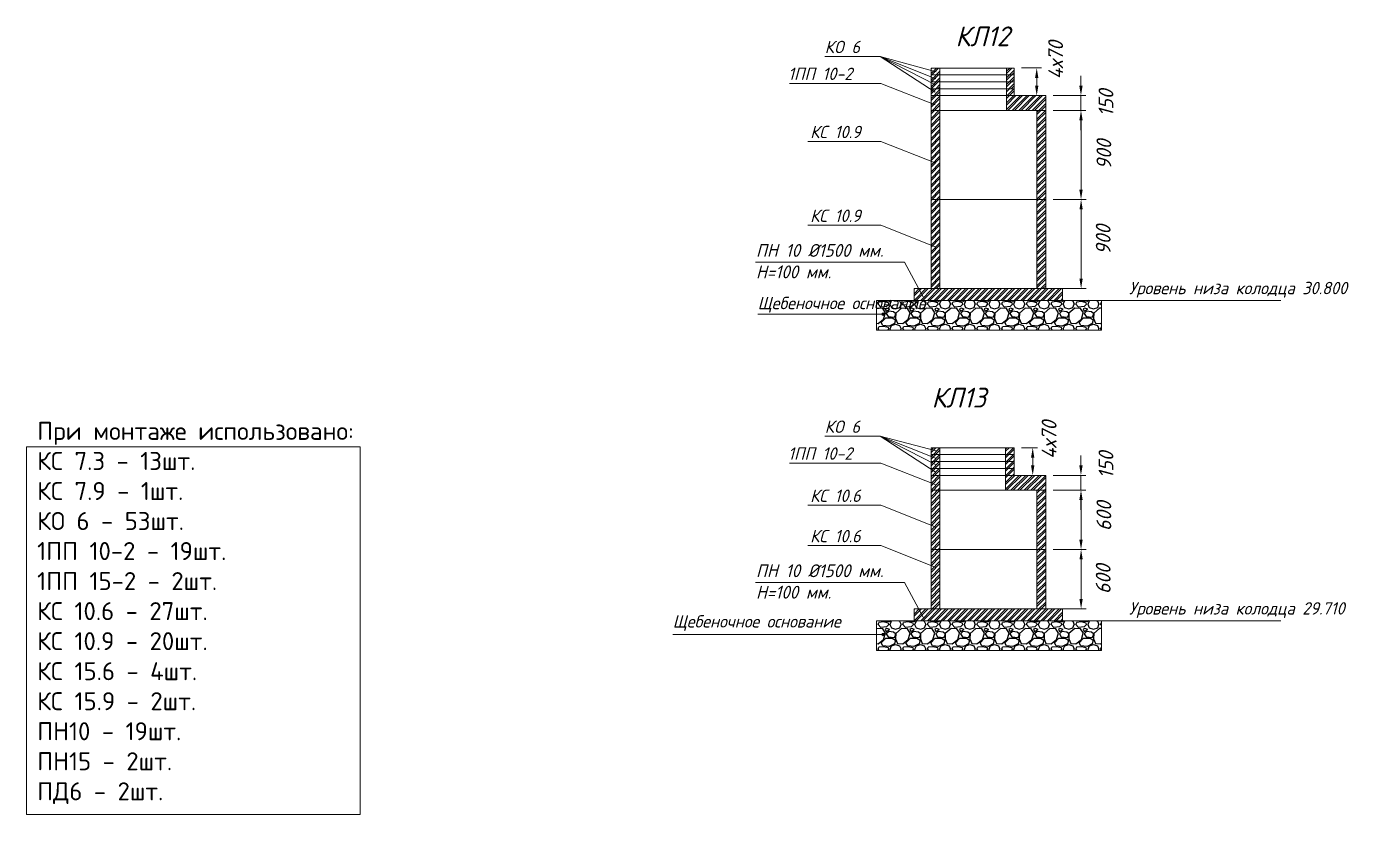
# Model space of a CAD drawing. Header units: millimetres. Extents: x 946 to 259010, y 548 to 42559.
# Drawn here: x 232283 to 259010, y 16690 to 32614 of the extents above; entities that cross this region are included whole.
import ezdxf

# ---------------------------------------------------------------- set-up
doc = ezdxf.new("R2010")
doc.units = ezdxf.units.MM
doc.layers.add('.', color=7, linetype='Continuous', lineweight=0, true_color=0xffffff)
for name, color, linetype, lineweight in [('Канализация К1', 14, 'Continuous', 40), ('норма', 7, 'Continuous', 50), ('Размеры КР', 23, 'Continuous', 13), ('Тонко', 7, 'Continuous', 15)]:
    doc.layers.add(name, color=color, linetype=linetype, lineweight=lineweight)
doc.styles.add('GOST-2.304_Type-B_italic', font='GOST Common Italic.ttf')
doc.styles.add('GOST_B_PRYAMOY', font='isocpeur.ttf')
doc.styles.add('ГОСТ', font='GOST Common Italic.ttf', dxfattribs={"height": 300})
doc.dimstyles.new('М 50', dxfattribs={"dimscale": 0, "dimtxt": 300, "dimasz": 200, "dimexe": 100, "dimexo": 150, "dimgap": 70, "dimtad": 1, "dimdec": 0, "dimlfac": 0.5, "dimdsep": 46, "dimtxsty": 'ГОСТ', "dimcen": 100, "dimdle": 150, "dimclrd": 256, "dimclre": 256, "dimclrt": 256, "dimazin": 3, "dimtfac": 1, "dimtdec": 0, "dimtmove": 1, "dimatfit": 3, "dimfxl": 100, "dimtolj": 1, "dimlwd": -1, "dimlwe": -1, "dimarcsym": 0})

# ---------------------------------------------------------------- blocks, each defined once
blk = doc.blocks.new('*D8')
at = {"layer": 'Defpoints', "color": 0, "transparency": 16777216}
for p in [(252890, 29116), (253603, 29116), (252890, 27316)]:
    blk.add_point(p, dxfattribs=at)
at = {"layer": 'Размеры КР', "transparency": 16777216}
for p, q in [((253040, 29116), (253703, 29116)), ((253603, 27516), (253603, 28916)), ((253040, 27316), (253703, 27316))]:
    blk.add_line(p, q, dxfattribs=at)
for points in [[(253570, 28916), (253636, 28916), (253603, 29116)], [(253570, 27516), (253636, 27516), (253603, 27316)]]:
    blk.add_solid(points, dxfattribs=at)
at = {"layer": 'Размеры КР', "lineweight": 13, "transparency": 16777216, "insert": (254050, 28302), "char_height": 300, "attachment_point": 5, "rotation": 90, "style": 'ГОСТ'}
blk.add_mtext('\\A1;900', dxfattribs=at)
blk = doc.blocks.new('*D9')
at = {"layer": 'Defpoints', "color": 0, "transparency": 16777216}
for p in [(252890, 30916), (253602, 30916), (252890, 29116)]:
    blk.add_point(p, dxfattribs=at)
at = {"layer": 'Размеры КР', "transparency": 16777216}
for p, q in [((253040, 30916), (253702, 30916)), ((253602, 29316), (253602, 30716)), ((253040, 29116), (253702, 29116))]:
    blk.add_line(p, q, dxfattribs=at)
for points in [[(253568, 30716), (253635, 30716), (253602, 30916)], [(253568, 29316), (253635, 29316), (253602, 29116)]]:
    blk.add_solid(points, dxfattribs=at)
at = {"layer": 'Размеры КР', "lineweight": 13, "transparency": 16777216, "insert": (254064, 30025), "char_height": 300, "attachment_point": 5, "rotation": 90, "style": 'ГОСТ'}
blk.add_mtext('\\A1;900', dxfattribs=at)
blk = doc.blocks.new('*D10')
at = {"layer": 'Defpoints', "color": 0, "transparency": 16777216}
for p in [(252890, 31216), (253600, 31216), (252890, 30916)]:
    blk.add_point(p, dxfattribs=at)
at = {"layer": 'Размеры КР', "transparency": 16777216}
for p, q in [((253600, 31416), (253600, 31616)), ((253040, 31216), (253700, 31216)), ((253600, 30916), (253600, 31216)), ((253040, 30916), (253700, 30916)), ((253600, 30716), (253600, 30516))]:
    blk.add_line(p, q, dxfattribs=at)
for points in [[(253567, 31416), (253634, 31416), (253600, 31216)], [(253567, 30716), (253634, 30716), (253600, 30916)]]:
    blk.add_solid(points, dxfattribs=at)
at = {"layer": 'Размеры КР', "lineweight": 13, "transparency": 16777216, "insert": (254106, 31066), "char_height": 300, "attachment_point": 5, "rotation": 90, "style": 'ГОСТ'}
blk.add_mtext('\\A1;150', dxfattribs=at)
blk = doc.blocks.new('*D11')
at = {"layer": 'Defpoints', "color": 0, "transparency": 16777216}
for p in [(252250, 31775), (252706, 31775), (252250, 31216)]:
    blk.add_point(p, dxfattribs=at)
at = {"layer": 'Размеры КР', "transparency": 16777216}
for p, q in [((252400, 31775), (252806, 31775)), ((252706, 31416), (252706, 31575)), ((252400, 31216), (252806, 31216))]:
    blk.add_line(p, q, dxfattribs=at)
for points in [[(252673, 31575), (252739, 31575), (252706, 31775)], [(252673, 31416), (252739, 31416), (252706, 31216)]]:
    blk.add_solid(points, dxfattribs=at)
at = {"layer": 'Размеры КР', "lineweight": 13, "transparency": 16777216, "insert": (253089, 31933), "char_height": 300, "attachment_point": 5, "rotation": 90, "style": 'ГОСТ'}
blk.add_mtext('\\A1;4х70', dxfattribs=at)
blk = doc.blocks.new('*D12')
at = {"layer": 'Defpoints', "color": 0, "transparency": 16777216}
for p in [(252890, 22044), (253603, 22044), (252890, 20844)]:
    blk.add_point(p, dxfattribs=at)
at = {"layer": 'Размеры КР', "transparency": 16777216}
for p, q in [((253040, 22044), (253703, 22044)), ((253603, 21044), (253603, 21844)), ((253040, 20844), (253703, 20844))]:
    blk.add_line(p, q, dxfattribs=at)
for points in [[(253570, 21844), (253636, 21844), (253603, 22044)], [(253570, 21044), (253636, 21044), (253603, 20844)]]:
    blk.add_solid(points, dxfattribs=at)
at = {"layer": 'Размеры КР', "lineweight": 13, "transparency": 16777216, "insert": (254050, 21444), "char_height": 300, "attachment_point": 5, "rotation": 90, "style": 'ГОСТ'}
blk.add_mtext('\\A1;600', dxfattribs=at)
blk = doc.blocks.new('*D13')
at = {"layer": 'Defpoints', "color": 0, "transparency": 16777216}
for p in [(252890, 23244), (253602, 23244), (252890, 22044)]:
    blk.add_point(p, dxfattribs=at)
at = {"layer": 'Размеры КР', "transparency": 16777216}
for p, q in [((253040, 23244), (253702, 23244)), ((253602, 22244), (253602, 23044)), ((253040, 22044), (253702, 22044))]:
    blk.add_line(p, q, dxfattribs=at)
for points in [[(253568, 23044), (253635, 23044), (253602, 23244)], [(253568, 22244), (253635, 22244), (253602, 22044)]]:
    blk.add_solid(points, dxfattribs=at)
at = {"layer": 'Размеры КР', "lineweight": 13, "transparency": 16777216, "insert": (254064, 22718), "char_height": 300, "attachment_point": 5, "rotation": 90, "style": 'ГОСТ'}
blk.add_mtext('\\A1;600', dxfattribs=at)
blk = doc.blocks.new('*D14')
at = {"layer": 'Defpoints', "color": 0, "transparency": 16777216}
for p in [(252890, 23544), (253600, 23544), (252890, 23244)]:
    blk.add_point(p, dxfattribs=at)
at = {"layer": 'Размеры КР', "transparency": 16777216}
for p, q in [((253600, 23744), (253600, 23944)), ((253040, 23544), (253700, 23544)), ((253600, 23244), (253600, 23544)), ((253040, 23244), (253700, 23244)), ((253600, 23044), (253600, 22844))]:
    blk.add_line(p, q, dxfattribs=at)
for points in [[(253567, 23744), (253634, 23744), (253600, 23544)], [(253567, 23044), (253634, 23044), (253600, 23244)]]:
    blk.add_solid(points, dxfattribs=at)
at = {"layer": 'Размеры КР', "lineweight": 13, "transparency": 16777216, "insert": (254106, 23751), "char_height": 300, "attachment_point": 5, "rotation": 90, "style": 'ГОСТ'}
blk.add_mtext('\\A1;150', dxfattribs=at)
blk = doc.blocks.new('*D15')
at = {"layer": 'Defpoints', "color": 0, "transparency": 16777216}
for p in [(252250, 24102), (252625, 24102), (252250, 23544)]:
    blk.add_point(p, dxfattribs=at)
at = {"layer": 'Размеры КР', "transparency": 16777216}
for p, q in [((252400, 24102), (252725, 24102)), ((252625, 23744), (252625, 23902)), ((252400, 23544), (252725, 23544))]:
    blk.add_line(p, q, dxfattribs=at)
for points in [[(252591, 23902), (252658, 23902), (252625, 24102)], [(252591, 23744), (252658, 23744), (252625, 23544)]]:
    blk.add_solid(points, dxfattribs=at)
at = {"layer": 'Размеры КР', "lineweight": 13, "transparency": 16777216, "insert": (252957, 24260), "char_height": 300, "attachment_point": 5, "rotation": 90, "style": 'ГОСТ'}
blk.add_mtext('\\A1;4х70', dxfattribs=at)

msp = doc.modelspace()

# ---------------------------------------------------------------- hatches: boundary and pattern name
at = {"layer": '.', "linetype": 'Continuous', "lineweight": 15}
h = msp.add_hatch(dxfattribs=at)
h.set_pattern_fill('ANSI32', color=0, scale=10)
h.set_pattern_definition([(45, (-318844.86, -468914.8), (-67.351921, 67.351921), []), (45, (-318799.96, -468914.8), (-67.351921, 67.351921), [])])
h.paths.add_polyline_path([(250569.6, 31774.6), (250569.6, 31634.9), (250749.6, 31634.9), (250749.6, 31774.6)])
h.paths.add_polyline_path([(250749.6, 31495.3), (250749.6, 31634.9), (250569.6, 31634.9), (250569.6, 31495.3)])
h.paths.add_polyline_path([(250749.6, 31355.7), (250749.6, 31495.3), (250569.6, 31495.3), (250569.6, 31355.7)])
h.paths.add_polyline_path([(252249.6, 31355.7), (252249.6, 31495.3), (252093.1, 31495.3), (252093.1, 31355.7)])
h.paths.add_polyline_path([(252093.1, 31634.9), (252093.1, 31495.3), (252249.6, 31495.3), (252249.6, 31634.9)])
h.paths.add_polyline_path([(252249.6, 31634.9), (252249.6, 31774.6), (252093.1, 31774.6), (252093.1, 31634.9)])
h = msp.add_hatch(dxfattribs=at)
h.set_pattern_fill('ANSI32', color=0, scale=10)
h.set_pattern_definition([(45, (-193487.66, -468528.54), (-67.351921, 67.351921), []), (45, (-193442.76, -468528.54), (-67.351921, 67.351921), [])])
h.paths.add_polyline_path([(250569.6, 28516.1), (250569.6, 27316.1), (250749.6, 27316.1), (250749.6, 29116.1), (250569.6, 29116.1)])
h.paths.add_polyline_path([(250569.6, 29116.1), (250749.6, 29116.1), (250749.6, 30916.1), (250569.6, 30916.1)])
h.paths.add_polyline_path([(250569.6, 30916.1), (250749.6, 30916.1), (250749.6, 31216.1), (250569.6, 31216.1)])
h.paths.add_polyline_path([(250749.6, 31216.1), (250749.6, 31355.7), (250569.6, 31355.7), (250569.6, 31216.1)])
h.paths.add_polyline_path([(252249.6, 31216.1), (252249.6, 31355.7), (252093.1, 31355.7), (252093.1, 31216.1)])
h.paths.add_polyline_path([(252093.1, 30916.1), (252889.6, 30916.1), (252889.6, 31216.1), (252093.1, 31216.1)])
h.paths.add_polyline_path([(252709.6, 29116.1), (252889.6, 29116.1), (252889.6, 30916.1), (252709.6, 30916.1)])
h.paths.add_polyline_path([(252709.6, 27316.1), (252889.6, 27316.1), (252889.6, 28516.1), (252889.6, 29116.1), (252709.6, 29116.1)])
h = msp.add_hatch(dxfattribs=at)
h.set_pattern_fill('ANSI32', color=256, scale=10)
h.set_pattern_definition([(45, (-154813.61, -466464.99), (-67.351921, 67.351921), []), (45, (-154768.71, -466464.99), (-67.351921, 67.351921), [])])
h.paths.add_polyline_path([(253229.6, 27316.1), (250229.6, 27316.1), (250229.6, 27076.1), (253229.6, 27076.1)])
h = msp.add_hatch(dxfattribs=at)
h.set_pattern_fill('ANSI32', color=0, scale=10)
h.set_pattern_definition([(45, (-336016.71, -474303.03), (-67.351921, 67.351921), []), (45, (-335971.81, -474303.03), (-67.351921, 67.351921), [])])
h.paths.add_polyline_path([(250569.6, 20843.5), (250749.6, 20843.5), (250749.6, 22043.5), (250569.6, 22043.5)])
h.paths.add_polyline_path([(250569.6, 22043.5), (250749.6, 22043.5), (250749.6, 23243.5), (250569.6, 23243.5)])
h.paths.add_polyline_path([(250749.6, 23543.5), (250569.6, 23543.5), (250569.6, 23243.5), (250749.6, 23243.5)])
h.paths.add_polyline_path([(250749.6, 23543.5), (250749.6, 23683.1), (250569.6, 23683.1), (250569.6, 23543.5)])
h.paths.add_polyline_path([(250749.6, 23822.8), (250569.6, 23822.8), (250569.6, 23683.1), (250749.6, 23683.1)])
h.paths.add_polyline_path([(250749.6, 23962.4), (250569.6, 23962.4), (250569.6, 23822.8), (250749.6, 23822.8)])
h.paths.add_polyline_path([(250749.6, 23962.4), (250749.6, 24102), (250569.6, 24102), (250569.6, 23962.4)])
h.paths.add_polyline_path([(252249.6, 23962.4), (252249.6, 24102), (252073.6, 24102), (252073.6, 23962.4)])
h.paths.add_polyline_path([(252249.6, 23822.8), (252249.6, 23962.4), (252073.6, 23962.4), (252073.6, 23822.8)])
h.paths.add_polyline_path([(252249.6, 23822.8), (252073.6, 23822.8), (252073.6, 23683.1), (252249.6, 23683.1)])
h.paths.add_polyline_path([(252073.6, 23683.1), (252073.6, 23543.5), (252249.6, 23543.5), (252249.6, 23683.1)])
h.paths.add_polyline_path([(252073.6, 23543.5), (252073.6, 23243.5), (252889.6, 23243.5), (252889.6, 23543.5)])
h.paths.add_polyline_path([(252889.6, 23243.5), (252709.6, 23243.5), (252709.6, 22043.5), (252889.6, 22043.5)])
h.paths.add_polyline_path([(252889.6, 22043.5), (252709.6, 22043.5), (252709.6, 20843.5), (252889.6, 20843.5)])
h = msp.add_hatch(dxfattribs=at)
h.set_pattern_fill('ANSI32', color=256, scale=10)
h.set_pattern_definition([(45, (-154813.61, -472937.56), (-67.351921, 67.351921), []), (45, (-154768.71, -472937.56), (-67.351921, 67.351921), [])])
h.paths.add_polyline_path([(253229.6, 20843.5), (250229.6, 20843.5), (250229.6, 20603.5), (253229.6, 20603.5)])
h = msp.add_hatch()
h.set_pattern_fill('GRAVEL', color=256, scale=500)
h.set_pattern_definition([(228.0127875, (-940789.855, -154998.596), (-4000, -4500), [67.268, -6659.54402]), (184.9697407, (-940834.855, -155048.596), (6000, 500), [115.434, -11427.96238]), (132.510447, (-940949.855, -155058.596), (5000, -5500), [81.394, -8058.0163]), (267.273689, (-941144.855, -155183.596), (500, 10000), [105.119, -10406.77902]), (292.8336542, (-941149.855, -155288.596), (-2500, 6000), [103.0775, -10204.68656]), (357.273689, (-941109.855, -155383.596), (-10000, 500), [105.119, -10406.77902]), (37.6942405, (-941004.855, -155388.596), (-6500, -5000), [139.0145, -13762.42427]), (72.2553284, (-940894.855, -155303.596), (3500, 11000), [131.244, -12993.16075]), (121.4295656, (-940854.855, -155178.596), (-4000, 6500), [105.475, -10442.03655]), (175.2363583, (-940909.855, -155088.596), (5500, -500), [120.416, -5900.38129]), (222.3974378, (-941029.855, -155078.596), (-6000, -5500), [155.724, -15416.6875]), (138.814075, (-940649.855, -155188.596), (-3500, 3000), [53.1505, -5261.9224]), (171.4692344, (-940689.855, -155153.596), (6500, -1000), [101.1185, -10010.7557]), (225, (-940789.86, -155138.6), (-6e-14, -500), [70.7105, -636.39628]), (203.1985905, (-940824.855, -155078.596), (2500, 1000), [38.079, -3769.80755]), (291.8014095, (-940859.855, -155093.6), (-500, 1500), [53.8515, -2638.7309]), (30.9637565, (-940839.855, -155143.6), (1500, 1000), [87.4645, -2828.01145]), (161.565051, (-940764.86, -155098.6), (1000, -500), [63.2455, -1517.89333]), (16.3895403, (-941149.855, -155093.596), (5000, 1500), [88.6, -8771.42257]), (70.346176, (-941064.855, -155068.596), (-2000, -5500), [74.3305, -7358.70387]), (293.1985905, (-940764.855, -154998.596), (-1000, 2500), [76.1575, -3731.72905]), (343.6104597, (-940734.855, -155068.596), (-5000, 1500), [88.6, -8771.42257]), (339.443955, (-941149.855, -155403.596), (-2500, 1000), [85.44, -4186.56187]), (294.7751406, (-941069.855, -155433.596), (-2500, 5500), [71.589, -7087.32153]), (66.8014095, (-940759.855, -155498.596), (1000, 2500), [76.1575, -3731.72905]), (17.3540246, (-940729.855, -155428.596), (-6500, -2000), [83.8155, -8297.7118]), (69.443955, (-941004.855, -155498.596), (-1000, -2500), [42.72, -4229.28187]), (101.3099325, (-940789.86, -155498.6), (-500, 2000), [25.495, -2524.01476]), (165.963757, (-940794.86, -155473.6), (1500, -500), [103.0775, -1958.47531]), (186.009006, (-940894.855, -155448.596), (5000, 500), [95.525, -9456.96159]), (303.690068, (-940839.86, -155188.6), (-500, 1000), [72.111, -1730.66464]), (353.1572266, (-940799.855, -155248.596), (8500, -1000), [125.897, -12463.78131]), (60.945396, (-940674.855, -155263.596), (-2000, -3500), [51.478, -5096.33707]), (90, (-940649.86, -155218.6), (-500, 500), [30, -470]), (120.256437, (-940904.855, -155433.596), (2000, -3500), [69.462, -6876.76]), (48.0127875, (-940939.855, -155373.596), (4000, 4500), [134.536, -6592.27602]), (0, (-940849.86, -155273.6), (500, 500), [130, -370]), (325.3048465, (-940719.855, -155273.596), (5000, -3500), [79.057, -7826.63715]), (254.054604, (-940654.855, -155318.596), (-500, -2000), [72.801, -3567.25394]), (207.6459754, (-940674.855, -155388.596), (-9500, -5000), [118.5325, -11734.7371]), (175.4260787, (-940779.855, -155443.596), (-6500, 500), [125.3995, -12414.5367])])
h.paths.add_polyline_path([(254015.3, 26476.1), (254015.3, 27076.1), (249470, 27076.1), (249470, 26476.1)])
h = msp.add_hatch()
h.set_pattern_fill('GRAVEL', color=256, scale=500)
h.set_pattern_definition([(228.0127875, (-940789.855, -161471.173), (-4000, -4500), [67.268, -6659.54402]), (184.9697407, (-940834.855, -161521.173), (6000, 500), [115.434, -11427.96238]), (132.510447, (-940949.855, -161531.173), (5000, -5500), [81.394, -8058.0163]), (267.273689, (-941144.855, -161656.173), (500, 10000), [105.119, -10406.77902]), (292.8336542, (-941149.855, -161761.173), (-2500, 6000), [103.0775, -10204.68656]), (357.273689, (-941109.855, -161856.173), (-10000, 500), [105.119, -10406.77902]), (37.6942405, (-941004.855, -161861.173), (-6500, -5000), [139.0145, -13762.42427]), (72.2553284, (-940894.855, -161776.173), (3500, 11000), [131.244, -12993.16075]), (121.4295656, (-940854.855, -161651.173), (-4000, 6500), [105.475, -10442.03655]), (175.2363583, (-940909.855, -161561.173), (5500, -500), [120.416, -5900.38129]), (222.3974378, (-941029.855, -161551.173), (-6000, -5500), [155.724, -15416.6875]), (138.814075, (-940649.855, -161661.173), (-3500, 3000), [53.1505, -5261.9224]), (171.4692344, (-940689.855, -161626.173), (6500, -1000), [101.1185, -10010.7557]), (225, (-940789.86, -161611.17), (-6e-14, -500), [70.7105, -636.39628]), (203.1985905, (-940824.855, -161551.17), (2500, 1000), [38.079, -3769.80755]), (291.8014095, (-940859.855, -161566.17), (-500, 1500), [53.8515, -2638.7309]), (30.9637565, (-940839.855, -161616.17), (1500, 1000), [87.4645, -2828.01145]), (161.565051, (-940764.86, -161571.17), (1000, -500), [63.2455, -1517.89333]), (16.3895403, (-941149.855, -161566.173), (5000, 1500), [88.6, -8771.42257]), (70.346176, (-941064.855, -161541.173), (-2000, -5500), [74.3305, -7358.70387]), (293.1985905, (-940764.855, -161471.17), (-1000, 2500), [76.1575, -3731.72905]), (343.6104597, (-940734.855, -161541.173), (-5000, 1500), [88.6, -8771.42257]), (339.443955, (-941149.855, -161876.17), (-2500, 1000), [85.44, -4186.56187]), (294.7751406, (-941069.855, -161906.173), (-2500, 5500), [71.589, -7087.32153]), (66.8014095, (-940759.855, -161971.17), (1000, 2500), [76.1575, -3731.72905]), (17.3540246, (-940729.855, -161901.173), (-6500, -2000), [83.8155, -8297.7118]), (69.443955, (-941004.855, -161971.17), (-1000, -2500), [42.72, -4229.28187]), (101.3099325, (-940789.86, -161971.17), (-500, 2000), [25.495, -2524.01476]), (165.963757, (-940794.86, -161946.17), (1500, -500), [103.0775, -1958.47531]), (186.009006, (-940894.855, -161921.173), (5000, 500), [95.525, -9456.96159]), (303.690068, (-940839.86, -161661.17), (-500, 1000), [72.111, -1730.66464]), (353.1572266, (-940799.855, -161721.173), (8500, -1000), [125.897, -12463.78131]), (60.945396, (-940674.855, -161736.173), (-2000, -3500), [51.478, -5096.33707]), (90, (-940649.86, -161691.17), (-500, 500), [30, -470]), (120.256437, (-940904.855, -161906.173), (2000, -3500), [69.462, -6876.76]), (48.0127875, (-940939.855, -161846.173), (4000, 4500), [134.536, -6592.27602]), (0, (-940849.86, -161746.17), (500, 500), [130, -370]), (325.3048465, (-940719.855, -161746.173), (5000, -3500), [79.057, -7826.63715]), (254.054604, (-940654.855, -161791.17), (-500, -2000), [72.801, -3567.25394]), (207.6459754, (-940674.855, -161861.173), (-9500, -5000), [118.5325, -11734.7371]), (175.4260787, (-940779.855, -161916.173), (-6500, 500), [125.3995, -12414.5367])])
h.paths.add_polyline_path([(254015.3, 20003.5), (254015.3, 20603.5), (249470, 20603.5), (249470, 20003.5)])
at = {"layer": 'Тонко', "lineweight": 15}
for points in [[(249627.8, 26803.4, 1), (249574.2, 26803.4, 1)], [(249627.8, 20330.8, 1), (249574.2, 20330.8, 1)]]:
    msp.add_hatch(color=256, dxfattribs=at).paths.add_polyline_path(points)

# ---------------------------------------------------------------- linework, layer by layer
at = {"lineweight": 13}
for p, q in [((248421.1, 32006.7), (249542.9, 32006.7)), ((247706.4, 31464.6), (249555.7, 31464.6)), ((250650.6, 31031.7), (249555.7, 31464.6)), ((248080.9, 30289.2), (249555.7, 30289.2)), ((250650.6, 29856.3), (249555.7, 30289.2)), ((248080.9, 28596), (249555.7, 28596)), ((250650.6, 28163.1), (249555.7, 28596)), ((247021.7, 27848.8), (250036, 27848.8)), ((250030.9, 27848.8), (250412.5, 27147.9)), ((254015.3, 27076.1), (257637.6, 27076.1)), ((247065.1, 26803.4), (249601, 26803.4)), ((248421.1, 24334.1), (249542.9, 24334.1)), ((247706.4, 23792.1), (249555.7, 23792.1)), ((250650.6, 23359.2), (249555.7, 23792.1)), ((248080.9, 22938.3), (249555.7, 22938.3)), ((250650.6, 22505.4), (249555.7, 22938.3)), ((248080.9, 22123.4), (249555.7, 22123.4)), ((250650.6, 21690.5), (249555.7, 22123.4)), ((247021.7, 21376.2), (250036, 21376.2)), ((250030.9, 21376.2), (250412.5, 20675.4)), ((254015.3, 20603.5), (257637.6, 20603.5)), ((245348.5, 20330.8), (249601, 20330.8))]:
    msp.add_line(p, q, dxfattribs=at)
at = {"layer": 'Канализация К1', "color": 0, "linetype": 'Continuous', "lineweight": 15}
for p, q in [((249542.9, 32006.7), (250656.4, 31286.2)), ((249542.9, 32006.7), (250658, 31433.9)), ((249542.9, 32006.7), (250664.1, 31559)), ((249542.9, 32006.7), (250670.2, 31698.3)), ((250569.6, 31216.1), (250569.6, 31774.6)), ((250569.6, 31774.6), (252249.6, 31774.6)), ((250569.6, 31634.9), (252249.6, 31634.9)), ((252093.1, 31774.6), (252093.1, 30916.1)), ((252249.6, 31774.6), (252249.6, 31216.1)), ((250569.6, 31495.3), (252249.6, 31495.3)), ((250569.6, 31355.7), (252249.6, 31355.7)), ((250569.6, 30916.1), (250569.6, 31216.1)), ((250569.6, 31216.1), (252889.6, 31216.1)), ((252889.6, 31216.1), (252889.6, 30916.1)), ((252889.6, 30916.1), (250569.6, 30916.1)), ((250569.6, 30916.1), (250569.6, 28516.1)), ((252889.6, 28516.1), (252889.6, 30916.1)), ((252889.6, 29116.1), (250569.6, 29116.1)), ((250569.6, 28516.1), (250569.6, 27316.1)), ((252889.6, 27316.1), (252889.6, 28516.1)), ((249542.9, 24334.1), (250656.4, 23613.7)), ((249542.9, 24334.1), (250658.3, 23761.5)), ((249542.9, 24334.1), (250661.4, 23894.4)), ((249542.9, 24334.1), (250670.1, 24040.4)), ((250569.6, 23243.5), (250569.6, 24102)), ((250569.6, 24102), (252249.6, 24102)), ((252073.6, 24102), (252073.6, 23243.5)), ((252249.6, 24102), (252249.6, 23543.5)), ((250569.6, 23962.4), (252249.6, 23962.4)), ((250569.6, 23822.8), (252249.6, 23822.8)), ((250569.6, 23683.1), (250569.6, 22043.5)), ((250569.6, 23683.1), (252249.6, 23683.1)), ((250569.6, 23543.5), (250569.6, 23683.1)), ((250569.6, 23543.5), (252889.6, 23543.5)), ((252889.6, 22043.5), (252889.6, 23543.5)), ((252889.6, 23543.5), (252889.6, 23243.5)), ((252889.6, 23243.5), (250569.6, 23243.5)), ((250569.6, 23243.5), (252889.6, 23243.5)), ((252889.6, 22043.5), (250569.6, 22043.5)), ((250569.6, 22043.5), (250569.6, 20843.5)), ((252889.6, 20843.5), (252889.6, 22043.5))]:
    msp.add_line(p, q, dxfattribs=at)
at = {"layer": 'норма', "lineweight": 15, "ltscale": 2}
for p, q in [((249470, 26776.6), (249470, 27076.1)), ((254015.3, 27076.1), (254015.3, 26776.6)), ((249470, 20304), (249470, 20603.5)), ((254015.3, 20603.5), (254015.3, 20304))]:
    msp.add_line(p, q, dxfattribs=at)
at = {"layer": 'Размеры КР', "color": 250, "lineweight": 13}
for points in [[(250749.6, 31774.6), (250749.6, 27316.1)], [(252709.6, 30916.1), (252709.6, 27316.1)], [(250229.6, 27316.1), (250229.6, 27076.1), (253229.6, 27076.1), (253229.6, 27316.1), (250229.6, 27316.1)], [(250749.6, 24102), (250749.6, 20843.5)], [(252709.6, 23243.5), (252709.6, 20843.5)], [(250229.6, 20843.5), (250229.6, 20603.5), (253229.6, 20603.5), (253229.6, 20843.5), (250229.6, 20843.5)]]:
    msp.add_lwpolyline(points, dxfattribs=at)
for points in [[(254015.3, 26476.1), (249470, 26476.1), (249470, 27076.1), (254015.3, 27076.1)], [(254015.3, 20003.5), (249470, 20003.5), (249470, 20603.5), (254015.3, 20603.5)]]:
    msp.add_lwpolyline(points, close=True, dxfattribs=at)
at = {"layer": 'Размеры КР', "color": 1, "lineweight": 13}
msp.add_lwpolyline([(232283.3, 24122.6), (239030.2, 24122.6), (239030.2, 16690.2), (232283.3, 16690.2)], close=True, dxfattribs=at)
at = {"layer": 'Тонко', "lineweight": 15}
for centre in [(249601, 26803.4), (249601, 20330.8)]:
    msp.add_circle(centre, 26.8, dxfattribs=at)

# ---------------------------------------------------------------- texts
at = {"lineweight": 15, "style": 'GOST-2.304_Type-B_italic'}
for s, height, p in [('КЛ12', 400, (251064.5, 32214.2)), ('КO 6', 249.6, (248421.1, 32074.7)), ('1ПП 10-2', 249.6, (247681.3, 31532.6)), ('КС 10.9', 249.6, (248126.8, 30357.1)), ('КС 10.9', 249.6, (248126.8, 28663.9)), ('КЛ13', 400, (250581.2, 24913.8)), ('КO 6', 249.6, (248421.1, 24402.1)), ('1ПП 10-2', 249.6, (247681.3, 23860)), ('КС 10.6', 249.6, (248126.8, 23006.3)), ('КС 10.6', 249.6, (248126.8, 22191.3))]:
    msp.add_text(s, height=height, dxfattribs=at).set_placement(p)
at = {"attachment_point": 1, "style": 'ГОСТ'}
for s, width, heights, insert, char_height in [('ПН 10 %%C1500 мм.\\PН=100 мм.', 3495.448, [1161.3], (247031.7, 28218.6), 260), ('Щебеночное основание ', 3888.851, [0], (247065.1, 27151), 250), ('ПН 10 %%C1500 мм.\\PН=100 мм.', 3495.448, [1161.3], (247031.7, 21746), 260), ('Щебеночное основание ', 3888.851, [0], (245348.5, 20718.8), 250)]:
    msp.add_mtext_dynamic_manual_height_columns(s, width=width, gutter_width=20, heights=heights, dxfattribs=dict(at, insert=insert, char_height=char_height))
at = {"color": 250, "char_height": 250, "attachment_point": 1, "style": 'ГОСТ'}
for s, insert in [('Уровень низа колодца 30.800 ', (254574.4, 27453.4)), ('Уровень низа колодца 29.710 ', (254574.4, 20980.9))]:
    msp.add_mtext_dynamic_manual_height_columns(s, width=4247.949, gutter_width=20, heights=[0], dxfattribs=dict(at, insert=insert))
at = {"layer": 'Размеры КР', "color": 1, "lineweight": 13, "insert": (236155.8, 20763), "char_height": 364, "attachment_point": 5, "style": 'GOST_B_PRYAMOY'}
msp.add_mtext_dynamic_manual_height_columns('\\pxql;{\\C7;При монтаже использовано:\\PКС 7.3 - 13шт.\\PКС 7.9 - 1шт.\\PКО 6 - 53шт.\\P1ПП 10-2 - 19шт.^J1ПП 15-2 - 2шт.\\PКС 10.6 - 27шт.\\PКС 10.9 - 20шт.\\PКС 15.6 - 4шт.\\PКС 15.9 - 2шт.\\PПН10 - 19шт.\\PПН15 - 2шт.\\PПД6 - 2шт.}', width=7312.682, gutter_width=1950, heights=[10450.8], dxfattribs=at)

# ---------------------------------------------------------------- dimensions: what is measured, and where the dimension line sits
at = {"layer": 'Размеры КР', "color": 1, "lineweight": 13}
for base, p1, p2, picture, middle in [((252706.2, 31774.6), (252249.6, 31216.1), (252249.6, 31774.6), '*D11', (253088.8, 31932.7)), ((252624.6, 24102), (252249.6, 23543.5), (252249.6, 24102), '*D15', (252957.1, 24260.1))]:
    dim = msp.add_linear_dim(base=base, p1=p1, p2=p2, angle=90, text='4х70', dimstyle='М 50', override={"dimscale": 1, "dimtad": 3, "dimtmove": 2}, dxfattribs=at)
    dim.commit()
    dim.dimension.update_dxf_attribs({"geometry": picture, "text_midpoint": middle, "dimtype": 160, "text_rotation": 90})
for base, p1, p2, picture, middle in [((253600.5, 31216.1), (252889.6, 30916.1), (252889.6, 31216.1), '*D10', (254105.7, 31066.1)), ((253601.7, 30916.1), (252889.6, 29116.1), (252889.6, 30916.1), '*D9', (254063.9, 30024.8)), ((253603, 29116.1), (252889.6, 27316.1), (252889.6, 29116.1), '*D8', (254050.1, 28301.8)), ((253600.5, 23543.5), (252889.6, 23243.5), (252889.6, 23543.5), '*D14', (254105.7, 23750.7)), ((253601.7, 23243.5), (252889.6, 22043.5), (252889.6, 23243.5), '*D13', (254063.9, 22717.8)), ((253603, 22043.5), (252889.6, 20843.5), (252889.6, 22043.5), '*D12', (254050.1, 21443.5))]:
    dim = msp.add_linear_dim(base=base, p1=p1, p2=p2, angle=90, dimstyle='М 50', override={"dimscale": 1, "dimtad": 3, "dimtmove": 2}, dxfattribs=at)
    dim.commit()
    dim.dimension.update_dxf_attribs({"geometry": picture, "text_midpoint": middle, "dimtype": 160, "text_rotation": 90})

doc.saveas('drawing.dxf')
